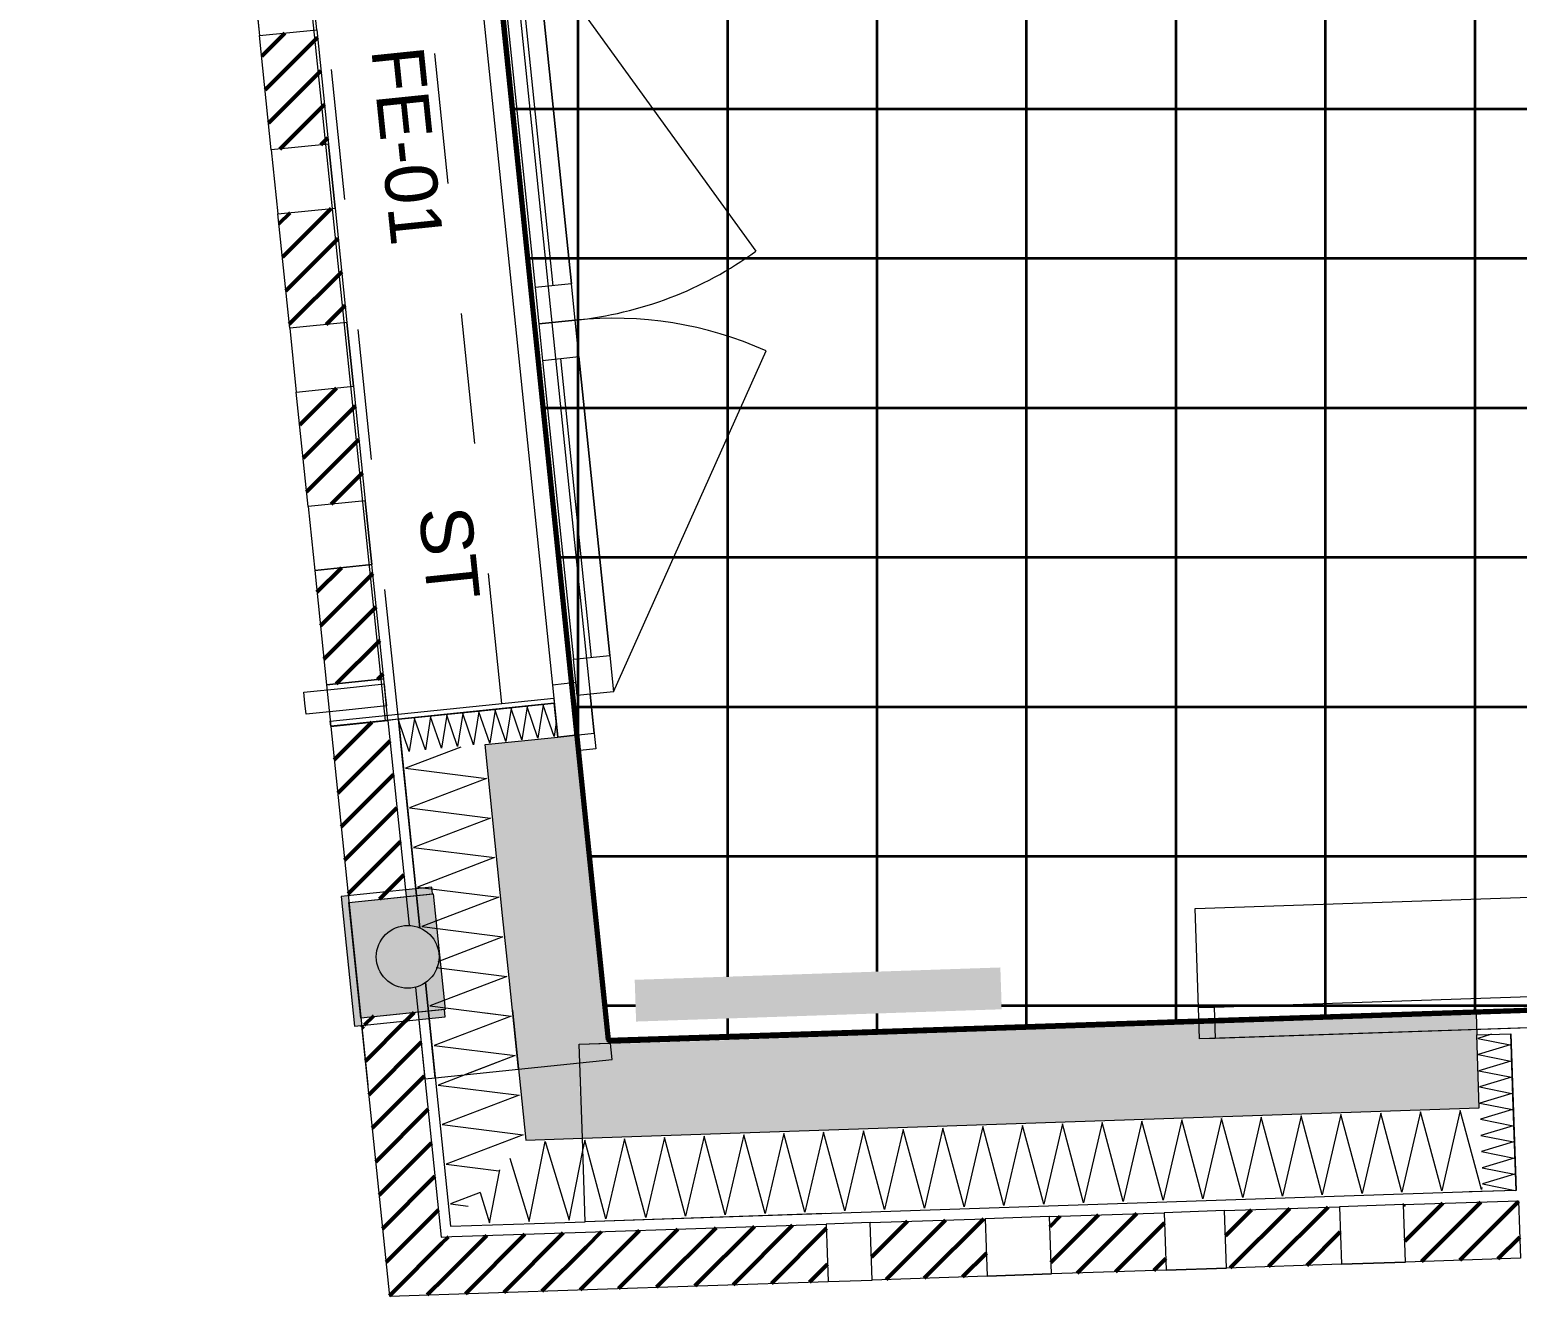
# Model space of a CAD drawing. Header units: metres. Extents: x 399 to 3028, y -427 to 863.
# Drawn here: x 740.84 to 743.686, y -333.19 to -330.766 of the extents above; entities that cross this region are included whole.
import ezdxf

# ---------------------------------------------------------------- set-up
doc = ezdxf.new("R2010")
doc.units = ezdxf.units.M
doc.linetypes.add('IMPORT-Traits plan _6_', pattern=[0.5, 0.25, -0.25])
for name, color, linetype, lineweight in [('01-Dalles_3D_Stylo_No__1', 250, 'Continuous', 9), ('01-Murs_structure', 250, 'Continuous', 9), ('01-Murs_structure_Stylo_No__1', 250, 'Continuous', 9), ('01-Murs_structure_Stylo_No__101', 50, 'Continuous', 50), ('01-Murs_structure_Stylo_No__2', 8, 'Continuous', 9), ('01-Poteaux 12x24_structure_Stylo_No__1', 250, 'Continuous', 9), ('02-Serrurerie_2nd oeuvre_Stylo_No__1', 250, 'Continuous', 9), ('02-Serrurerie_2nd oeuvre_Stylo_No__2', 8, 'Continuous', 9), ('03-Mobilier 3D_3D_Stylo_No__62', 253, 'Continuous', 9), ('06-SHAB pièces 50_Stylo_No__102', 71, 'Continuous', 50), ('0_Stylo_No__1', 250, 'Continuous', 9), ('0_Stylo_No__121', 7, 'Continuous', 18), ('AES-Charge', 5, 'Continuous', 35), ('Fenêtres ARCHICAD_Stylo_No__1', 250, 'Continuous', 9), ('Marques de fenêtre ARCHICAD_Stylo_No__1', 250, 'Continuous', 9), ('Plan De Charge - PH R_1_dwg', 8, 'Continuous', 9)]:
    doc.layers.add(name, color=color, linetype=linetype, lineweight=lineweight)
doc.styles.add('Arial', font='arial.ttf', dxfattribs={"height": 0.1})
pattern_1 = [(45, (-84.054, 39.28), (-0.035355339, 0.035355339), [])]

# ---------------------------------------------------------------- blocks, each defined once
blk = doc.blocks.new('Plan De Charge - PH R_1_dwg__X22-779161-Plan De Charge - PH R_1 1_100')
at = {"layer": '01-Murs_structure_Stylo_No__2', "flags": 128}
for points in [[(390.5589, -332.9914), (390.5767, -333.0497), (390.5967, -332.948)], [(390.6159, -332.926), (390.6528, -333.0471), (390.6591, -333.015)]]:
    blk.add_lwpolyline(points, dxfattribs=at)
blk = doc.blocks.new('Plan De Charge - PH R_1_dwg__X23-779162-Plan De Charge - PH R_1 1_100')
at = {"layer": '01-Murs_structure_Stylo_No__2', "flags": 128}
blk.add_lwpolyline([(390.6591, -333.015), (390.6831, -332.8937), (390.729, -333.0446), (390.7553, -332.911)], dxfattribs=at)
blk = doc.blocks.new('Plan De Charge - PH R_1_dwg__X32-779171-Plan De Charge - PH R_1 1_100')
at = {"layer": '01-Murs_structure_Stylo_No__2', "flags": 128}
for points in [[(390.5693, -332.6477), (390.618, -332.6538), (390.4707, -332.71), (390.6258, -332.7296), (390.4785, -332.7858), (390.6336, -332.8054)], [(390.6336, -332.8054), (390.4863, -332.8616), (390.6415, -332.8812)], [(390.6415, -332.8812), (390.4942, -332.9374), (390.5949, -332.9501)], [(390.5588, -332.9915), (390.502, -333.0132), (390.5361, -333.0175)]]:
    blk.add_lwpolyline(points, dxfattribs=at)
blk = doc.blocks.new('Plan De Charge - PH R_1_dwg__X102-779247-Plan De Charge - PH R_1 1_100')
at = {"layer": '01-Murs_structure_Stylo_No__2'}
blk.add_line((390.5946, -332.4265), (390.4661, -332.4755), dxfattribs=at)
at = {"layer": '01-Murs_structure_Stylo_No__2', "flags": 128}
for points in [[(390.5222, -332.139), (390.416, -332.1795), (390.5711, -332.1991), (390.4238, -332.2553), (390.5789, -332.2749)], [(390.5789, -332.2749), (390.4316, -332.3311), (390.5867, -332.3507)], [(390.5867, -332.3507), (390.4394, -332.4069), (390.5946, -332.4265)]]:
    blk.add_lwpolyline(points, dxfattribs=at)
blk = doc.blocks.new('Plan De Charge - PH R_1_dwg__X103-779248-Plan De Charge - PH R_1 1_100')
at = {"layer": '01-Murs_structure_Stylo_No__2'}
blk.add_line((390.6258, -332.7296), (390.5307, -332.7659), dxfattribs=at)
at = {"layer": '01-Murs_structure_Stylo_No__2', "flags": 128}
blk.add_lwpolyline([(390.5986, -332.5825), (390.4629, -332.6342), (390.618, -332.6538), (390.4707, -332.71), (390.6258, -332.7296)], dxfattribs=at)
blk = doc.blocks.new('Plan De Charge - PH R_1_dwg__X104-779249-Plan De Charge - PH R_1 1_100')
at = {"layer": '01-Murs_structure_Stylo_No__2', "flags": 128}
for points in [[(390.4661, -332.4755), (390.4473, -332.4827), (390.6024, -332.5022), (390.4778, -332.5498)], [(390.4748, -332.561), (390.6102, -332.578), (390.5986, -332.5825)]]:
    blk.add_lwpolyline(points, dxfattribs=at)
blk = doc.blocks.new('Plan De Charge - PH R_1_dwg__X105-779250-Plan De Charge - PH R_1 1_100')
at = {"layer": '01-Murs_structure_Stylo_No__2', "flags": 128}
for points in [[(390.5874, -332.0685), (390.5772, -332.1317), (390.5566, -332.0717)], [(390.6182, -332.0653), (390.608, -332.1286), (390.5874, -332.0685)], [(390.6489, -332.0622), (390.6388, -332.1254), (390.6182, -332.0653)], [(390.7047, -332.0921), (390.7004, -332.119), (390.6797, -332.059), (390.6696, -332.1222), (390.6489, -332.0622)], [(390.4334, -332.0844), (390.4233, -332.1476), (390.4026, -332.0876)], [(390.4642, -332.0812), (390.4541, -332.1444), (390.4334, -332.0844)], [(390.495, -332.078), (390.4849, -332.1413), (390.4642, -332.0812)], [(390.5258, -332.0749), (390.5157, -332.1381), (390.495, -332.078)], [(390.5566, -332.0717), (390.5464, -332.1349), (390.5258, -332.0749)]]:
    blk.add_lwpolyline(points, dxfattribs=at)
blk = doc.blocks.new('Plan De Charge - PH R_1_dwg_Fenêtre châssis double 22-779252-Plan De Charge - PH R_1 1_100')
at = {"layer": 'Fenêtres ARCHICAD_Stylo_No__1', "linetype": 'IMPORT-Traits plan _6_'}
for p, q in [((390.7474, -332.1158), (390.5853, -330.5441)), ((390.4025, -332.086), (390.2537, -330.6436)), ((390.6004, -332.0555), (390.4537, -330.6331))]:
    blk.add_line(p, q, dxfattribs=at)
at = {"layer": 'Fenêtres ARCHICAD_Stylo_No__1'}
for p, q in [((390.6676, -330.611), (391.0867, -331.1903)), ((390.6051, -330.6878), (390.6641, -331.2598)), ((390.6989, -331.2562), (390.6399, -330.6842)), ((390.6785, -331.3991), (390.7374, -331.971)), ((390.7723, -331.9674), (390.7133, -331.3955))]:
    blk.add_line(p, q, dxfattribs=at)
at = {"layer": 'Fenêtres ARCHICAD_Stylo_No__1', "flags": 128}
for points in [[(390.5822, -330.5143), (390.5853, -330.5441), (390.5822, -330.5143), (390.612, -330.5112), (390.6151, -330.541), (390.5853, -330.5441)], [(390.2445, -330.5541), (390.2537, -330.6436)], [(390.1244, -330.657), (390.5521, -330.6129), (390.5532, -330.6228), (390.1254, -330.6669)], [(390.5979, -330.6182), (390.6051, -330.6878), (390.6747, -330.6807), (390.6676, -330.611)], [(390.6747, -330.6807), (390.7337, -331.2526), (390.6641, -331.2598), (390.6713, -331.3294), (390.7409, -331.3222), (390.7337, -331.2526)], [(390.6713, -331.3294), (390.6785, -331.3991), (390.7481, -331.3919), (390.7409, -331.3222)], [(390.7481, -331.3919), (390.8071, -331.9638)], [(390.2721, -332.0894), (390.6999, -332.0453), (390.7009, -332.0552), (390.2732, -332.0993)], [(390.4117, -332.1755), (390.4025, -332.086)], [(390.7504, -332.1456), (390.7474, -332.1158)]]:
    blk.add_lwpolyline(points, close=True, dxfattribs=at)
for points in [[(390.5455, -330.5482), (390.5521, -330.6129), (390.5455, -330.5482), (390.5853, -330.5441), (390.5455, -330.5482), (390.5557, -330.6477), (390.6005, -330.6431), (390.5979, -330.6182), (390.6228, -330.6156), (390.6151, -330.541), (390.7772, -332.1127), (390.7803, -332.1425), (390.7504, -332.1456), (390.7474, -332.1158), (390.7772, -332.1127), (390.7695, -332.0381), (390.7446, -332.0407), (390.7421, -332.0158), (390.6973, -332.0204), (390.7076, -332.1199), (390.7474, -332.1158), (390.7076, -332.1199), (390.7009, -332.0552), (390.7076, -332.1199)], [(390.7009, -332.0552), (390.5616, -332.0696), (390.7009, -332.0552), (390.5616, -332.0696), (390.4025, -332.086), (390.5616, -332.0696), (390.4025, -332.086), (390.3776, -332.0886), (390.2289, -330.6462), (390.2537, -330.6436), (390.4129, -330.6272), (390.2537, -330.6436), (390.4129, -330.6272), (390.5521, -330.6129), (390.4129, -330.6272), (390.5521, -330.6129)], [(390.5557, -330.6477), (390.6265, -331.334), (390.6973, -332.0204)], [(390.8143, -332.0335), (390.7446, -332.0407), (390.7374, -331.971), (390.8071, -331.9638), (390.8143, -332.0335), (391.1064, -331.3809)]]:
    blk.add_lwpolyline(points, dxfattribs=at)
at = {"layer": 'Fenêtres ARCHICAD_Stylo_No__1'}
for centre, start, end in [((390.6676, -330.611), 275.8881, 305.8881), ((390.8143, -332.0335), 65.8881, 95.8881)]:
    blk.add_arc(centre, 0.715, start, end, dxfattribs=at)
blk = doc.blocks.new('Plan De Charge - PH R_1_dwg__X183-779348-Plan De Charge - PH R_1 1_100')
at = {"layer": '01-Murs_structure_Stylo_No__2'}
blk.add_line((390.7592, -332.8912), (390.7552, -332.9084), dxfattribs=at)
at = {"layer": '01-Murs_structure_Stylo_No__2', "flags": 128}
for points in [[(392.3583, -332.8373), (392.3226, -332.9909), (392.2821, -332.8399)], [(392.4758, -332.982), (392.4749, -332.9858), (392.4344, -332.8348), (392.3988, -332.9883), (392.3583, -332.8373)], [(391.5207, -332.8655), (391.485, -333.0191), (391.4445, -332.8681)], [(391.5968, -332.863), (391.5612, -333.0165), (391.5207, -332.8655)], [(391.673, -332.8604), (391.6373, -333.014), (391.5968, -332.863)], [(391.7491, -332.8578), (391.7135, -333.0114), (391.673, -332.8604)], [(391.8253, -332.8553), (391.7896, -333.0088), (391.7491, -332.8578)], [(391.9014, -332.8527), (391.8658, -333.0063), (391.8253, -332.8553)], [(391.9776, -332.8501), (391.9419, -333.0037), (391.9014, -332.8527)], [(392.0537, -332.8476), (392.018, -333.0012), (391.9776, -332.8501)], [(392.1299, -332.845), (392.0942, -332.9986), (392.0537, -332.8476)], [(392.206, -332.8425), (392.1703, -332.996), (392.1299, -332.845)], [(392.2821, -332.8399), (392.2465, -332.9935), (392.206, -332.8425)], [(390.8353, -332.8886), (390.7997, -333.0422), (390.7592, -332.8912)], [(390.9115, -332.886), (390.8758, -333.0396), (390.8353, -332.8886)], [(390.9876, -332.8835), (390.952, -333.0371), (390.9115, -332.886)], [(391.0638, -332.8809), (391.0281, -333.0345), (390.9876, -332.8835)], [(391.1399, -332.8784), (391.1043, -333.0319), (391.0638, -332.8809)], [(391.2161, -332.8758), (391.1804, -333.0294), (391.1399, -332.8784)], [(391.2922, -332.8732), (391.2566, -333.0268), (391.2161, -332.8758)], [(391.3684, -332.8707), (391.3327, -333.0242), (391.2922, -332.8732)], [(391.4445, -332.8681), (391.4089, -333.0217), (391.3684, -332.8707)]]:
    blk.add_lwpolyline(points, dxfattribs=at)
blk = doc.blocks.new('Plan De Charge - PH R_1_dwg__X185-779350-Plan De Charge - PH R_1 1_100')
at = {"layer": '01-Murs_structure_Stylo_No__2', "flags": 128}
for points in [[(392.4938, -332.6888), (392.4678, -332.6968), (392.5301, -332.709), (392.4688, -332.7277), (392.5311, -332.74)], [(392.5311, -332.74), (392.4698, -332.7586), (392.5322, -332.7709)], [(392.5322, -332.7709), (392.4709, -332.7896), (392.5332, -332.8018)], [(392.5332, -332.8018), (392.4719, -332.8205), (392.5342, -332.8328)], [(392.5342, -332.8328), (392.473, -332.8514), (392.5353, -332.8637)], [(392.5353, -332.8637), (392.474, -332.8824), (392.5363, -332.8947)], [(392.5363, -332.8947), (392.4751, -332.9133), (392.5374, -332.9256)], [(392.5374, -332.9256), (392.4761, -332.9442), (392.5384, -332.9565)], [(392.5384, -332.9565), (392.4771, -332.9752), (392.5395, -332.9875)]]:
    blk.add_lwpolyline(points, dxfattribs=at)
blk = doc.blocks.new('Plan De Charge - PH R_1_dwg_Fenêtre 22_2-779352-Plan De Charge - PH R_1 1_100')
at = {"layer": 'Fenêtres ARCHICAD_Stylo_No__1'}
for p, q in [((391.9634, -332.6366), (393.8633, -332.5727)), ((391.9644, -332.6666), (393.8643, -332.6027)), ((393.8653, -332.6326), (391.9654, -332.6966))]:
    blk.add_line(p, q, dxfattribs=at)
at = {"layer": 'Fenêtres ARCHICAD_Stylo_No__1', "flags": 128}
for points in [[(393.8869, -332.3818), (393.8933, -332.5717), (393.8953, -332.6316), (393.8933, -332.5717), (393.8633, -332.5727), (393.8653, -332.6326), (393.8953, -332.6316), (391.9355, -332.6976), (391.9334, -332.6377), (391.927, -332.4478)], [(391.9334, -332.6377), (391.9634, -332.6366), (391.9654, -332.6966), (391.9355, -332.6976)]]:
    blk.add_lwpolyline(points, close=True, dxfattribs=at)
blk = doc.blocks.new('Plan De Charge - PH R_1_dwg-779150-Plan De Charge - PH R_1 1_100')
at = {"layer": '01-Murs_structure', "lineweight": 35}
for points in [[(390.602, -332.4615), (390.7811, -332.443), (390.7474, -332.1158), (390.5683, -332.1342), (390.6001, -332.443)], [(390.6144, -332.5808), (390.7934, -332.5624), (390.7811, -332.443), (390.602, -332.4615)], [(390.6464, -332.8911), (390.7506, -332.7716), (390.7484, -332.7076), (390.8082, -332.7056), (390.7998, -332.6239), (390.6207, -332.6424), (390.642, -332.8492)], [(390.7545, -332.8875), (392.4707, -332.8297), (392.4646, -332.6498), (390.8084, -332.7076), (390.8114, -332.737), (390.7778, -332.7404), (390.7506, -332.7716), (390.7532, -332.8492)], [(390.7506, -332.7716), (390.8082, -332.7056), (390.7484, -332.7076), (390.7501, -332.7554)], [(390.6464, -332.8911), (390.7545, -332.8875), (390.7484, -332.774), (390.6829, -332.8492)]]:
    blk.add_hatch(color=18, dxfattribs=at).paths.add_polyline_path(points)
h = blk.add_hatch(color=18, dxfattribs=at)
h.paths.add_polyline_path([(390.7778, -332.7404), (390.8114, -332.737), (390.8064, -332.7076)])
h.paths.add_polyline_path([(390.6207, -332.6424), (390.7998, -332.6239), (390.7934, -332.5624), (390.6144, -332.5808)])
at = {"layer": '01-Murs_structure_Stylo_No__101'}
h = blk.add_hatch(dxfattribs=at)
h.set_pattern_fill('FP_65', color=256, style=0, pattern_type=2)
h.set_pattern_definition(pattern_1)
h.paths.add_polyline_path([(390.1594, -330.9965), (390.2688, -330.9852), (390.2463, -330.7664), (390.1369, -330.7777)])
h = blk.add_hatch(dxfattribs=at)
h.set_pattern_fill('FP_65', color=256, style=0, pattern_type=2)
h.set_pattern_definition(pattern_1)
h.paths.add_polyline_path([(390.1946, -331.3377), (390.304, -331.3264), (390.2815, -331.1076), (390.172, -331.1189)])
h = blk.add_hatch(dxfattribs=at)
h.set_pattern_fill('FP_65', color=256, style=0, pattern_type=2)
h.set_pattern_definition(pattern_1)
h.paths.add_polyline_path([(390.2298, -331.6789), (390.3392, -331.6676), (390.3166, -331.4487), (390.2072, -331.46)])
h = blk.add_hatch(dxfattribs=at)
h.set_pattern_fill('FP_65', color=256, style=0, pattern_type=2)
h.set_pattern_definition(pattern_1)
h.paths.add_polyline_path([(390.265, -332.02), (390.3744, -332.0087), (390.3518, -331.7899), (390.2424, -331.8012)])
h = blk.add_hatch(dxfattribs=at)
h.set_pattern_fill('FP_65', color=256, style=0, pattern_type=2)
h.set_pattern_definition(pattern_1)
h.paths.add_polyline_path([(390.3136, -332.4912), (390.3134, -332.4886), (390.3085, -332.4364), (390.4173, -332.4248), (390.3826, -332.0882), (390.2732, -332.0995), (390.3133, -332.4886)])
h = blk.add_hatch(dxfattribs=at)
h.set_pattern_fill('FP_65', color=256, style=0, pattern_type=2)
h.set_pattern_definition(pattern_1)
h.paths.add_polyline_path([(390.3259, -332.6106), (390.3257, -332.6083), (390.3257, -332.6083)])
h = blk.add_hatch(dxfattribs=at)
h.set_pattern_fill('FP_65', color=256, style=0, pattern_type=2)
h.set_pattern_definition(pattern_1)
h.paths.add_polyline_path([(390.3322, -332.6721), (390.4416, -332.6608), (390.4402, -332.6465), (390.3306, -332.6556), (390.3322, -332.6721)])
h = blk.add_hatch(dxfattribs=at)
h.set_pattern_fill('FP_65', color=256, style=0, pattern_type=2)
h.set_pattern_definition(pattern_1)
h.paths.add_polyline_path([(390.3856, -333.1901), (390.4845, -333.0767), (390.4417, -332.6608), (390.3324, -332.6735), (390.3505, -332.8492)])
h = blk.add_hatch(dxfattribs=at)
h.set_pattern_fill('FP_65', color=256, style=0, pattern_type=2)
h.set_pattern_definition(pattern_1)
h.paths.add_polyline_path([(392.3297, -333.1246), (392.5495, -333.1172), (392.5458, -333.0073), (392.326, -333.0147)])
h = blk.add_hatch(dxfattribs=at)
h.set_pattern_fill('FP_65', color=256, style=0, pattern_type=2)
h.set_pattern_definition(pattern_1)
h.paths.add_polyline_path([(391.6519, -333.1474), (391.8717, -333.14), (391.868, -333.0301), (391.6482, -333.0375)])
h = blk.add_hatch(dxfattribs=at)
h.set_pattern_fill('FP_65', color=256, style=0, pattern_type=2)
h.set_pattern_definition(pattern_1)
h.paths.add_polyline_path([(391.9869, -333.1361), (392.2068, -333.1287), (392.2031, -333.0188), (391.9832, -333.0262)])
h = blk.add_hatch(dxfattribs=at)
h.set_pattern_fill('FP_65', color=256, style=0, pattern_type=2)
h.set_pattern_definition(pattern_1)
h.paths.add_polyline_path([(390.7643, -333.1773), (391.225, -333.1618), (391.2213, -333.0519), (390.7606, -333.0674)])
h = blk.add_hatch(dxfattribs=at)
h.set_pattern_fill('FP_65', color=256, style=0, pattern_type=2)
h.set_pattern_definition(pattern_1)
h.paths.add_polyline_path([(391.3091, -333.159), (391.529, -333.1516), (391.5253, -333.0416), (391.3054, -333.049)])
h = blk.add_hatch(dxfattribs=at)
h.set_pattern_fill('FP_65', color=256, style=0, pattern_type=2)
h.set_pattern_definition(pattern_1)
h.paths.add_polyline_path([(390.3856, -333.1901), (390.4958, -333.1863), (390.4845, -333.0767)])
h = blk.add_hatch(dxfattribs=at)
h.set_pattern_fill('FP_65', color=256, style=0, pattern_type=2)
h.set_pattern_definition(pattern_1)
h.paths.add_polyline_path([(390.4958, -333.1863), (390.7643, -333.1773), (390.7606, -333.0674), (390.4845, -333.0767)])
at = {"layer": '02-Serrurerie_2nd oeuvre_Stylo_No__2', "lineweight": 35}
h = blk.add_hatch(color=135, dxfattribs=at)
h.paths.add_polyline_path([(390.3187, -332.6735), (390.3322, -332.6721), (390.3066, -332.4234), (390.2931, -332.4248), (390.3171, -332.6578)])
h.paths.add_polyline_path([(390.4416, -332.6608), (390.4921, -332.6547), (390.4907, -332.6413), (390.4402, -332.6465), (390.4413, -332.6578)])
h.paths.add_polyline_path([(390.4173, -332.4251), (390.4679, -332.4198), (390.4665, -332.4069), (390.416, -332.4121), (390.4169, -332.421)])
at = {"layer": '03-Mobilier 3D_3D_Stylo_No__62', "lineweight": 35}
blk.add_hatch(color=43, dxfattribs=at).paths.add_polyline_path([(390.8574, -332.6644), (391.557, -332.6409), (391.5543, -332.5609), (390.8547, -332.5845), (390.8569, -332.6498)])
at = {"layer": '0_Stylo_No__121', "lineweight": 35}
blk.add_hatch(color=10, dxfattribs=at).paths.add_polyline_path([(390.3308, -332.6578), (390.4921, -332.6412), (390.4679, -332.42), (390.308, -332.4365), (390.3308, -332.6578)])
at = {"layer": 'AES-Charge'}
h = blk.add_hatch(dxfattribs=at)
h.set_pattern_fill('FP_93', color=1, style=0, pattern_type=2)
h.set_pattern_definition([(0, (46.337, 45.172), (0, 0.286), []), (90, (46.337, 45.172), (-0.286, 2e-17), [])])
h.paths.add_polyline_path([(390.8075, -332.6989), (393.8102, -332.5987), (393.8101, -332.5933), (393.8299, -332.593), (393.83, -332.5991), (393.9145, -332.5964), (393.9144, -332.5914), (393.9343, -332.5911), (393.9343, -332.5957), (397.2228, -332.4872), (397.0443, -330.7576), (396.4523, -330.8187), (396.4217, -330.5218), (396.1257, -330.5523), (396.1205, -330.5026), (397.0084, -330.4105), (396.9241, -329.593), (396.1118, -329.6768), (396.0436, -329.0404), (390.4896, -329.6132), (390.4737, -329.4339), (396.0277, -328.8611), (395.9617, -328.2208), (396.7738, -328.1365), (396.6894, -327.3191), (395.8016, -327.4106), (395.7965, -327.3609), (396.0925, -327.3304), (396.0619, -327.0334), (396.6536, -326.9719), (396.5264, -325.739), (390.1581, -326.3957), (390.1396, -326.2167), (396.5079, -325.5596), (396.3806, -324.3265), (395.789, -324.3875), (395.7584, -324.0906), (395.4624, -324.1211), (395.4573, -324.0713), (396.3448, -323.9793), (396.2604, -323.1618), (395.4486, -323.2456), (395.38, -322.6056), (389.8266, -323.1783), (389.8107, -322.999), (395.3641, -322.4262), (395.298, -321.786), (396.1097, -321.7017), (396.0254, -320.8843), (395.138, -320.9758), (395.1329, -320.9261), (395.4289, -320.8955), (395.3982, -320.5986), (395.9896, -320.5371), (395.8623, -319.3042), (389.4951, -319.9608), (389.4767, -319.7818), (395.8438, -319.1248), (395.7166, -317.8917), (395.1254, -317.9527), (395.0947, -317.6557), (394.7988, -317.6863), (394.7936, -317.6365), (395.6807, -317.5444), (395.5964, -316.7271), (394.7849, -316.8108), (394.7163, -316.1707), (389.1636, -316.7434), (389.1477, -316.5641), (394.7004, -315.9914), (394.6344, -315.3511), (395.4457, -315.2669), (395.3614, -314.4495), (394.4744, -314.541), (394.4693, -314.4912), (394.7652, -314.4607), (394.7346, -314.1638), (395.3255, -314.1022), (395.1983, -312.8694), (388.8321, -313.5259), (388.8137, -313.3469), (395.1798, -312.69), (395.0525, -311.4569), (394.4617, -311.5178), (394.4311, -311.2209), (394.1351, -311.2514), (394.13, -311.2017), (395.0167, -311.1096), (394.9301, -310.2925), (394.1213, -310.3759), (394.0527, -309.7359), (388.5006, -310.3085), (388.4847, -310.1292), (394.0368, -309.5566), (393.9708, -308.9163), (394.7817, -308.832), (394.6973, -308.0147), (393.8108, -308.1062), (393.8056, -308.0564), (394.1016, -308.0259), (394.071, -307.729), (394.6615, -307.6674), (394.5343, -306.4346), (388.1692, -307.0911), (388.1507, -306.912), (394.5157, -306.2551), (394.3885, -305.0221), (393.7981, -305.083), (393.7675, -304.7861), (393.4715, -304.8166), (393.4664, -304.7669), (394.3527, -304.6748), (394.2671, -303.8576), (393.4577, -303.9411), (393.3891, -303.3011), (387.8377, -303.8736), (387.8218, -303.6943), (393.3732, -303.1218), (393.3071, -302.4815), (394.1176, -302.3972), (394.0333, -301.5799), (393.1471, -301.6713), (393.142, -301.6216), (393.438, -301.5911), (393.4074, -301.2941), (393.9975, -301.2326), (393.8702, -299.9998), (387.5062, -300.6562), (387.4877, -300.4771), (391.3272, -300.0811), (391.2099, -298.9439), (390.5633, -299.0106), (390.4945, -298.3429), (390.5442, -298.3378), (390.6079, -298.9557), (391.8227, -298.8304), (391.7589, -298.2125), (391.8087, -298.2074), (391.8331, -298.4441), (391.9366, -298.4334), (391.9418, -298.4831), (391.8382, -298.4938), (391.8775, -298.875), (391.2596, -298.9387), (391.3769, -300.076), (393.0392, -299.9026), (392.9672, -299.204), (393.7794, -299.1198), (393.6951, -298.3023), (392.8072, -298.3939), (392.802, -298.3441), (393.098, -298.3136), (393.0674, -298.0167), (393.6592, -297.9551), (393.5069, -296.4786), (392.8852, -296.5687), (392.8847, -296.5658), (391.994, -296.6948), (391.9945, -296.6978), (389.6841, -297.0326), (389.6837, -297.0295), (388.793, -297.1585), (388.7934, -297.1617), (387.1676, -297.3983), (387.226, -297.9667), (387.2215, -297.9671), (387.3836, -299.5388), (387.3878, -299.5384), (387.5573, -301.184), (387.5533, -301.1844), (387.7153, -302.7561), (387.7194, -302.7557), (387.9307, -304.8048), (387.9266, -304.8052), (388.0887, -306.3769), (388.0928, -306.3765), (388.221, -307.6188), (388.2168, -307.6193), (388.3788, -309.1909), (388.383, -309.1905), (388.5944, -311.2396), (388.5901, -311.2401), (388.7522, -312.8118), (388.7565, -312.8113), (388.8846, -314.0537), (388.8803, -314.0541), (389.0423, -315.6258), (389.0467, -315.6253), (389.258, -317.6745), (389.2536, -317.6749), (389.4157, -319.2466), (389.4201, -319.2461), (389.5482, -320.4885), (389.5438, -320.489), (389.7058, -322.0606), (389.7103, -322.0602), (389.9216, -324.1093), (389.9171, -324.1098), (390.0792, -325.6814), (390.0837, -325.681), (390.2118, -326.9233), (390.2073, -326.9238), (390.3693, -328.4955), (390.3739, -328.495), (390.5853, -330.5441), (390.5806, -330.5446), (390.7426, -332.1163), (390.7474, -332.1158), (390.8065, -332.6898)])
h.paths.add_polyline_path([(390.8574, -332.6644), (390.8547, -332.5845), (391.5543, -332.5609), (391.557, -332.6409), (391.1959, -332.653)])
h.paths.add_polyline_path([(393.8737, -331.0894), (393.8048, -330.4218), (394.4514, -330.3551), (394.3341, -329.2178), (394.3838, -329.2127), (394.5011, -330.35), (395.119, -330.2863), (395.1516, -330.6025), (395.2551, -330.5918), (395.2603, -330.6416), (395.1567, -330.6522), (395.1878, -330.9539), (395.1381, -330.959), (395.0744, -330.3411), (393.8597, -330.4664), (393.9234, -331.0843)])
h.paths.add_polyline_path([(396.4969, -330.7638), (396.9943, -330.7125), (396.9739, -330.5151), (396.4765, -330.5664), (396.4916, -330.7125)])
h.paths.add_polyline_path([(394.3154, -329.0376), (394.1982, -327.9004), (393.5516, -327.967), (393.4828, -327.2994), (393.5325, -327.2943), (393.5962, -327.9122), (394.8109, -327.7869), (394.7472, -327.169), (394.7969, -327.1639), (394.8276, -327.4608), (394.9311, -327.4501), (394.9362, -327.4999), (394.8327, -327.5105), (394.8658, -327.8315), (394.2479, -327.8952), (394.3652, -329.0325)])
h.paths.add_polyline_path([(396.1371, -327.2755), (396.6345, -327.2242), (396.6141, -327.0268), (396.1167, -327.078), (396.1313, -327.2191)])
h.paths.add_polyline_path([(390.2195, -326.51), (390.2118, -326.4304), (390.9076, -326.3586), (390.9158, -326.4382)])
h.paths.add_polyline_path([(390.1847, -326.1719), (390.1765, -326.0923), (390.8728, -326.0205), (390.881, -326.1)])
h.paths.add_polyline_path([(393.2099, -324.6535), (393.141, -323.9859), (393.7876, -323.9192), (393.6703, -322.7819), (393.72, -322.7768), (393.8373, -323.914), (394.4552, -323.8503), (394.4883, -324.1713), (394.5919, -324.1606), (394.597, -324.2103), (394.4934, -324.221), (394.5241, -324.5179), (394.4743, -324.5231), (394.4106, -323.9052), (393.1959, -324.0305), (393.2596, -324.6483)])
h.paths.add_polyline_path([(395.8336, -324.3326), (396.331, -324.2813), (396.3106, -324.0839), (395.8132, -324.1352), (395.8278, -324.2762)])
h.paths.add_polyline_path([(393.6518, -322.6028), (393.5345, -321.4655), (392.888, -321.5322), (392.8191, -320.8646), (392.8689, -320.8595), (392.9326, -321.4773), (394.1473, -321.3521), (394.0836, -320.7342), (394.1333, -320.7291), (394.1639, -321.026), (394.2675, -321.0153), (394.2726, -321.065), (394.1691, -321.0757), (394.2022, -321.3967), (393.5843, -321.4604), (393.7016, -322.5977)])
h.paths.add_polyline_path([(395.4735, -320.8407), (395.9708, -320.7894), (395.9505, -320.5919), (395.4531, -320.6432), (395.4677, -320.7843)])
h.paths.add_polyline_path([(389.5559, -320.0752), (389.5482, -319.9955), (390.244, -319.9238), (390.2522, -320.0034)])
h.paths.add_polyline_path([(389.521, -319.737), (389.5128, -319.6575), (390.2091, -319.5856), (390.2173, -319.6652)])
h.paths.add_polyline_path([(392.5462, -318.2187), (392.4774, -317.551), (393.124, -317.4843), (393.0067, -316.3471), (393.0564, -316.3419), (393.1737, -317.4792), (393.7916, -317.4155), (393.8247, -317.7365), (393.9282, -317.7258), (393.9334, -317.7755), (393.8298, -317.7862), (393.8604, -318.0831), (393.8107, -318.0882), (393.747, -317.4704), (392.5323, -317.5956), (392.596, -318.2135)])
h.paths.add_polyline_path([(395.17, -317.8978), (395.6673, -317.8465), (395.647, -317.649), (395.1496, -317.7003), (395.1642, -317.8414)])
h.paths.add_polyline_path([(392.9882, -316.168), (392.8709, -315.0307), (392.2243, -315.0974), (392.1555, -314.4298), (392.2052, -314.4246), (392.269, -315.0425), (393.4837, -314.9173), (393.4199, -314.2994), (393.4697, -314.2942), (393.5003, -314.5912), (393.6038, -314.5805), (393.609, -314.6302), (393.5054, -314.6409), (393.5385, -314.9619), (392.9206, -315.0256), (393.0379, -316.1629)])
h.paths.add_polyline_path([(394.8098, -314.4058), (395.3072, -314.3546), (395.2868, -314.1571), (394.7895, -314.2084), (394.804, -314.3494)])
h.paths.add_polyline_path([(388.8923, -313.6403), (388.8846, -313.5607), (389.5804, -313.489), (389.5886, -313.5685)])
h.paths.add_polyline_path([(388.8574, -313.3022), (388.8492, -313.2226), (389.5455, -313.1508), (389.5537, -313.2304)])
h.paths.add_polyline_path([(391.8826, -311.7838), (391.8138, -311.1162), (392.4603, -311.0495), (392.343, -309.9122), (392.3928, -309.9071), (392.5101, -311.0444), (393.1279, -310.9807), (393.1611, -311.3016), (393.2646, -311.291), (393.2697, -311.3407), (393.1662, -311.3514), (393.1968, -311.6483), (393.1471, -311.6534), (393.0833, -311.0355), (391.8686, -311.1608), (391.9324, -311.7787)])
h.paths.add_polyline_path([(394.5063, -311.463), (395.0037, -311.4117), (394.9833, -311.2142), (394.486, -311.2655), (394.5005, -311.4065)])
h.paths.add_polyline_path([(392.3246, -309.7332), (392.2073, -308.5959), (391.5607, -308.6626), (391.4919, -307.9949), (391.5416, -307.9898), (391.6053, -308.6077), (392.82, -308.4824), (392.7563, -307.8645), (392.8061, -307.8594), (392.8367, -308.1563), (392.9402, -308.1457), (392.9453, -308.1954), (392.8418, -308.2061), (392.8749, -308.527), (392.257, -308.5908), (392.3743, -309.728)])
h.paths.add_polyline_path([(394.1462, -307.971), (394.6436, -307.9197), (394.6232, -307.7223), (394.1259, -307.7736), (394.1404, -307.9146)])
h.paths.add_polyline_path([(388.2287, -307.2055), (388.221, -307.1259), (388.9168, -307.0541), (388.925, -307.1337)])
h.paths.add_polyline_path([(388.1938, -306.8674), (388.1856, -306.7878), (388.8819, -306.716), (388.8901, -306.7956)])
h.paths.add_polyline_path([(391.219, -305.349), (391.1501, -304.6814), (391.7967, -304.6147), (391.6794, -303.4774), (391.7291, -303.4723), (391.8464, -304.6096), (392.4643, -304.5458), (392.4974, -304.8668), (392.601, -304.8561), (392.6061, -304.9059), (392.5026, -304.9166), (392.5332, -305.2135), (392.4834, -305.2186), (392.4197, -304.6007), (391.205, -304.726), (391.2687, -305.3439)])
h.paths.add_polyline_path([(393.8427, -305.0281), (394.3401, -304.9768), (394.3197, -304.7794), (393.8224, -304.8307), (393.8369, -304.9717)])
h.paths.add_polyline_path([(391.6609, -303.2983), (391.5437, -302.1611), (390.8971, -302.2277), (390.8282, -301.5601), (390.878, -301.555), (390.9417, -302.1729), (392.1564, -302.0476), (392.0927, -301.4297), (392.1424, -301.4246), (392.173, -301.7215), (392.2766, -301.7108), (392.2817, -301.7606), (392.1782, -301.7713), (392.2113, -302.0922), (391.5934, -302.1559), (391.7107, -303.2932)])
h.paths.add_polyline_path([(393.4826, -301.5362), (393.9799, -301.4849), (393.9596, -301.2875), (393.4622, -301.3388), (393.4768, -301.4798)])
h.paths.add_polyline_path([(387.565, -300.7707), (387.5573, -300.6911), (388.2531, -300.6193), (388.2613, -300.6989)])
h.paths.add_polyline_path([(393.0768, -299.297), (393.79, -299.2225), (393.7897, -299.2192), (393.0764, -299.2928), (393.0768, -299.297)])
h.paths.add_polyline_path([(393.1426, -298.2588), (393.64, -298.2075), (393.6196, -298.01), (393.1223, -298.0613), (393.1368, -298.2023)])
h.paths.add_polyline_path([(387.2297, -297.506), (387.2182, -297.4269), (387.911, -297.3265), (387.9224, -297.4056), (387.4677, -297.4715)])
at = {"color": 8, "lineweight": 9, "flags": 128}
for points in [[(390.2345, -330.6518), (390.125, -330.6631), (390.1369, -330.7777), (390.2463, -330.7664)], [(390.2688, -330.9852), (390.1594, -330.9965), (390.172, -331.1189), (390.2815, -331.1076)], [(390.304, -331.3264), (390.1946, -331.3377), (390.2072, -331.46), (390.3166, -331.4487)], [(390.3392, -331.6676), (390.2298, -331.6789), (390.2424, -331.8012), (390.3518, -331.7899)], [(390.2732, -332.0995), (390.3826, -332.0882), (390.3744, -332.0087), (390.265, -332.02)], [(391.5253, -333.0416), (391.529, -333.1516), (391.6519, -333.1474), (391.6482, -333.0375)], [(391.868, -333.0301), (391.8717, -333.14), (391.9869, -333.1361), (391.9832, -333.0262)], [(392.2031, -333.0188), (392.2068, -333.1287), (392.3297, -333.1246), (392.326, -333.0147)], [(391.2213, -333.0519), (391.225, -333.1618), (391.3091, -333.159), (391.3054, -333.049)]]:
    blk.add_lwpolyline(points, close=True, dxfattribs=at)
at = {"layer": '01-Dalles_3D_Stylo_No__1', "flags": 128}
blk.add_lwpolyline([(393.5138, -296.4776), (387.1668, -297.3975), (390.8082, -332.7056), (397.2277, -332.4894)], close=True, dxfattribs=at)
at = {"layer": '01-Murs_structure_Stylo_No__1'}
for p, q in [((390.2732, -332.0995), (390.3439, -332.7852)), ((392.4646, -332.6498), (392.4346, -332.6508)), ((391.2206, -333.0319), (390.7599, -333.0474))]:
    blk.add_line(p, q, dxfattribs=at)
at = {"layer": '01-Murs_structure_Stylo_No__1', "flags": 128}
for points in [[(390.1594, -330.9965), (390.1369, -330.7777), (390.2463, -330.7664), (390.2688, -330.9852)], [(390.1946, -331.3377), (390.172, -331.1189), (390.2815, -331.1076), (390.304, -331.3264)], [(390.2298, -331.6789), (390.2072, -331.46), (390.3166, -331.4487), (390.3392, -331.6676)], [(390.265, -332.02), (390.3744, -332.0087), (390.3518, -331.7899), (390.2424, -331.8012)], [(390.7484, -332.7076), (392.4646, -332.6498), (392.466, -332.6898), (392.5309, -332.6876), (392.5356, -332.8275), (392.541, -332.9874), (392.4761, -332.9896), (390.7599, -333.0474), (390.7545, -332.8875)], [(392.3297, -333.1246), (392.326, -333.0147), (392.5458, -333.0073), (392.5495, -333.1172)], [(391.6519, -333.1474), (391.6482, -333.0375), (391.868, -333.0301), (391.8717, -333.14)], [(391.9869, -333.1361), (391.9832, -333.0262), (392.2031, -333.0188), (392.2068, -333.1287)], [(391.3091, -333.159), (391.3054, -333.049), (391.5253, -333.0416), (391.529, -333.1516)]]:
    blk.add_lwpolyline(points, close=True, dxfattribs=at)
for points in [[(390.6324, -332.7554), (390.6144, -332.5808), (390.602, -332.4615), (390.5683, -332.1342), (390.7076, -332.1199), (390.7009, -332.0552), (390.4025, -332.086), (390.4117, -332.1755)], [(390.4025, -332.0862), (390.4437, -332.4853), (390.4091, -332.1507), (390.4025, -332.086), (390.5616, -332.0696), (390.7009, -332.0552), (390.7076, -332.1199), (390.7474, -332.1158), (390.7504, -332.1456)], [(390.4025, -332.086), (390.5616, -332.0696), (390.7009, -332.0552)], [(390.3826, -332.0882), (390.423, -332.4799), (390.4231, -332.4806)], [(390.4352, -332.5986), (390.4353, -332.5993), (390.4533, -332.7739), (390.4732, -332.7718), (390.4544, -332.5899), (390.4732, -332.7718), (390.6324, -332.7554), (390.8114, -332.737), (390.7474, -332.1158)], [(390.4615, -332.6588), (390.5025, -333.056), (390.6628, -333.0506), (390.7599, -333.0474), (390.7545, -332.8875), (390.7484, -332.7076), (390.8082, -332.7056), (390.7998, -332.6239)], [(390.4417, -332.6608), (390.4845, -333.0767), (390.5046, -333.076), (390.7606, -333.0674), (391.2213, -333.0519)], [(390.6207, -332.6424), (390.6464, -332.8911), (390.7545, -332.8875), (392.4707, -332.8297), (392.466, -332.6898), (392.5309, -332.6876), (392.541, -332.9874), (392.4511, -332.9904)], [(390.3322, -332.6721), (390.3856, -333.1901), (390.7643, -333.1773), (391.225, -333.1618)], [(392.541, -332.9874), (392.5356, -332.8275), (392.5309, -332.6876)]]:
    blk.add_lwpolyline(points, dxfattribs=at)
at = {"layer": '01-Murs_structure_Stylo_No__2'}
for p, q in [((390.125, -330.6631), (390.1369, -330.7777)), ((390.2688, -330.9852), (390.2815, -331.1076)), ((390.1594, -330.9965), (390.172, -331.1189)), ((390.304, -331.3264), (390.3166, -331.4487)), ((390.1946, -331.3377), (390.2072, -331.46)), ((390.3392, -331.6676), (390.3518, -331.7899)), ((390.2298, -331.6789), (390.2424, -331.8012)), ((391.6482, -333.0375), (391.5253, -333.0416)), ((391.9832, -333.0262), (391.868, -333.0301)), ((392.326, -333.0147), (392.2031, -333.0188)), ((391.6519, -333.1474), (391.529, -333.1516)), ((391.9869, -333.1361), (391.8717, -333.14)), ((392.3297, -333.1246), (392.2068, -333.1287))]:
    blk.add_line(p, q, dxfattribs=at)
at = {"layer": '01-Murs_structure_Stylo_No__2', "flags": 128}
for points in [[(390.265, -332.02), (390.2732, -332.0995), (390.3826, -332.0882), (390.3744, -332.0087)], [(391.3054, -333.049), (391.2213, -333.0519), (391.225, -333.1618), (391.3091, -333.159)]]:
    blk.add_lwpolyline(points, dxfattribs=at)
at = {"layer": '01-Poteaux 12x24_structure_Stylo_No__1'}
blk.add_circle((390.4203, -332.5405), 0.06, dxfattribs=at)
at = {"layer": '02-Serrurerie_2nd oeuvre_Stylo_No__1', "flags": 128}
for points in [[(390.3775, -332.0392), (390.3797, -332.0603), (390.3028, -332.0683), (390.2259, -332.0762), (390.2238, -332.0551), (390.2216, -332.034), (390.2985, -332.0261), (390.3754, -332.0181)], [(390.2931, -332.4248), (390.3187, -332.6735), (390.4922, -332.6556), (390.4907, -332.6413), (390.3308, -332.6578), (390.308, -332.4364), (390.4679, -332.4199), (390.4665, -332.4069), (390.3293, -332.421)]]:
    blk.add_lwpolyline(points, close=True, dxfattribs=at)
at = {"layer": '06-SHAB pièces 50_Stylo_No__102', "flags": 128}
blk.add_lwpolyline([(394.334, -329.2173), (390.4894, -329.6138), (390.8041, -332.7018), (394.7548, -332.5729)], dxfattribs=at)
at = {"layer": '0_Stylo_No__1', "flags": 128}
blk.add_lwpolyline([(390.308, -332.4365), (390.4693, -332.4198), (390.4921, -332.6412), (390.3308, -332.6578)], close=True, dxfattribs=at)
at = {"layer": 'AES-Charge', "color": 20, "lineweight": 50, "flags": 128}
blk.add_lwpolyline([(387.1625, -297.3947), (393.5066, -296.4757), (397.2228, -332.4872), (390.8027, -332.699)], close=True, dxfattribs=at)
for name in ['Plan De Charge - PH R_1_dwg_Fenêtre châssis double 22-779252-Plan De Charge - PH R_1 1_100', 'Plan De Charge - PH R_1_dwg__X105-779250-Plan De Charge - PH R_1 1_100', 'Plan De Charge - PH R_1_dwg__X102-779247-Plan De Charge - PH R_1 1_100', 'Plan De Charge - PH R_1_dwg_Fenêtre 22_2-779352-Plan De Charge - PH R_1 1_100', 'Plan De Charge - PH R_1_dwg__X104-779249-Plan De Charge - PH R_1 1_100', 'Plan De Charge - PH R_1_dwg__X103-779248-Plan De Charge - PH R_1 1_100', 'Plan De Charge - PH R_1_dwg__X32-779171-Plan De Charge - PH R_1 1_100', 'Plan De Charge - PH R_1_dwg__X185-779350-Plan De Charge - PH R_1 1_100', 'Plan De Charge - PH R_1_dwg__X183-779348-Plan De Charge - PH R_1 1_100', 'Plan De Charge - PH R_1_dwg__X23-779162-Plan De Charge - PH R_1 1_100', 'Plan De Charge - PH R_1_dwg__X22-779161-Plan De Charge - PH R_1 1_100']:
    blk.add_blockref(name, (0, 0))
at = {"layer": 'Marques de fenêtre ARCHICAD_Stylo_No__1', "color": 7, "insert": (390.45, -330.7939), "char_height": 0.1, "width": 1.272058, "attachment_point": 1, "rotation": 275.8881, "line_spacing_factor": 0.941778, "style": 'Arial'}
blk.add_mtext('FE-01             ST', dxfattribs=at)

msp = doc.modelspace()

# ---------------------------------------------------------------- block references
at = {"layer": 'Plan De Charge - PH R_1_dwg', "color": 10, "lineweight": 35}
msp.add_blockref('Plan De Charge - PH R_1_dwg-779150-Plan De Charge - PH R_1 1_100', (351.1425, 0), dxfattribs=at)

doc.saveas('drawing.dxf')
